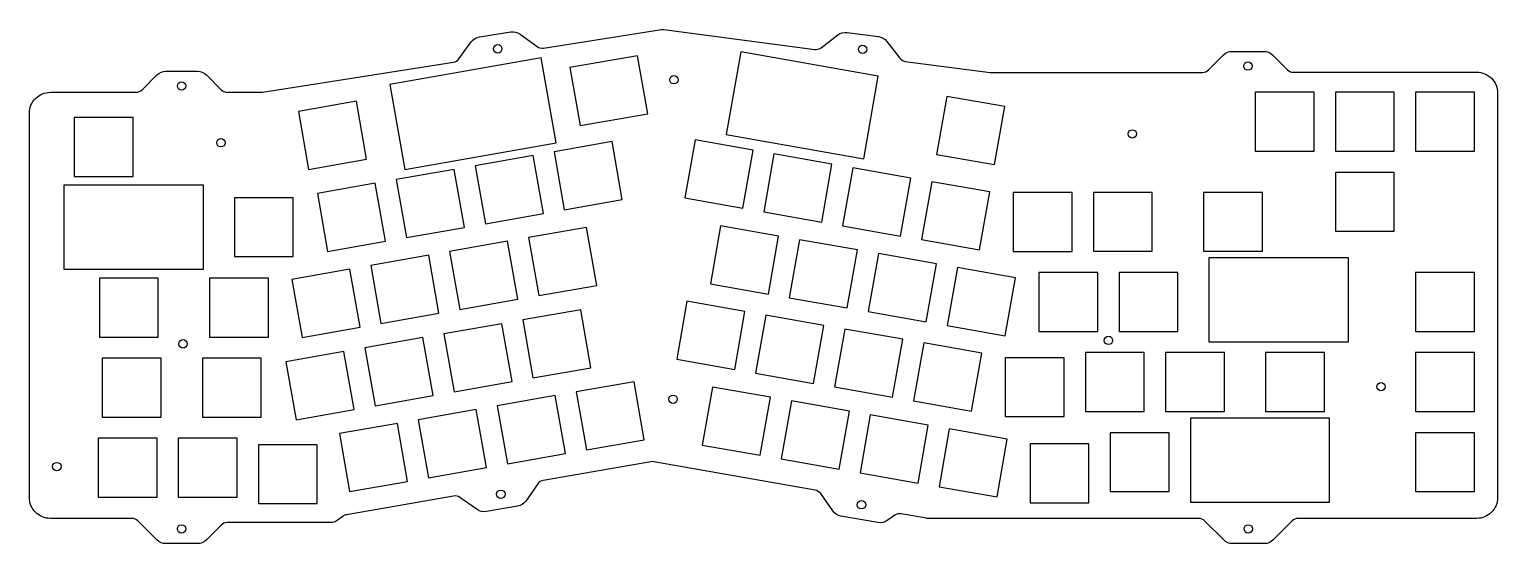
# Model space of a CAD drawing. Header units: millimetres. Extents: x -170 to 179, y 46 to 168.
import ezdxf

# ---------------------------------------------------------------- set-up
doc = ezdxf.new("R2010")
doc.units = ezdxf.units.MM
doc.header["$MEASUREMENT"] = 0

msp = doc.modelspace()

# ---------------------------------------------------------------- linework, layer by layer
for p, q in [((-48.33, 161.61), (-84.32, 155.26)), ((-44.77, 141.42), (-48.33, 161.61)), ((-0.86, 163.04), (-4.32, 143.38)), ((31.84, 157.28), (-0.86, 163.04)), ((28.37, 137.62), (31.84, 157.28)), ((-84.32, 155.26), (-80.76, 135.07)), ((-4.32, 143.38), (28.37, 137.62)), ((-80.76, 135.07), (-44.77, 141.42)), ((-161.8, 131.33), (-161.8, 111.36)), ((-128.6, 131.33), (-161.8, 131.33)), ((-128.6, 111.36), (-128.6, 131.33)), ((110.43, 114.05), (110.43, 94.08)), ((143.63, 114.05), (110.43, 114.05)), ((143.63, 94.08), (143.63, 114.05)), ((-161.8, 111.36), (-128.6, 111.36)), ((110.43, 94.08), (143.63, 94.08)), ((106.03, 75.95), (106.03, 55.98)), ((139.07, 75.95), (106.03, 75.95)), ((139.07, 55.98), (139.07, 75.95)), ((106.03, 55.98), (139.07, 55.98))]:
    msp.add_line(p, q)
msp.add_lwpolyline([(16.85, 58.82), (-21.56, 65.59, 0.086982), (-22.25, 65.59), (-47.81, 61.13, 0.198947), (-49.1, 60.31), (-51.97, 56.23, -0.198878), (-53.91, 55), (-61.31, 53.7, -0.198947), (-63.55, 54.21), (-67.64, 57.08, 0.198878), (-69.14, 57.42), (-94.59, 52.98, 0.113333), (-95.41, 52.63), (-97.03, 51.47, -0.157259), (-98.2, 51.09), (-122.96, 51.09, 0.198912), (-124.38, 50.51), (-127.91, 46.97, -0.198912), (-130.04, 46.09), (-137.54, 46.09, -0.198912), (-139.67, 46.97), (-144.2, 51.51, 0.198912), (-145.61, 52.09), (-164.99, 52.09, -0.414214), (-169.99, 57.09), (-169.99, 148.44, -0.414214), (-164.99, 153.44), (-144.61, 153.44, 0.198912), (-143.2, 154.03), (-139.67, 157.56, -0.198912), (-137.54, 158.44), (-130.04, 158.44, -0.198912), (-127.91, 157.56), (-124.38, 154.03, 0.198912), (-122.96, 153.44), (-114.56, 153.44), (-114.54, 153.43), (-69.16, 160.59, 0.19899), (-67.86, 161.39), (-64.92, 165.43, -0.198834), (-62.96, 166.62), (-55.55, 167.8, -0.19899), (-53.31, 167.26), (-49.26, 164.32, 0.198834), (-47.77, 163.96), (-19.74, 168.38, -0.072101), (-19.17, 168.39), (16.78, 163.64, 0.198981), (18.26, 164.04), (22.22, 167.07, -0.198844), (24.44, 167.67), (31.89, 166.69, -0.198981), (33.88, 165.54), (36.92, 161.57, 0.198844), (38.25, 160.8), (58.41, 158.14), (69.88, 158.14), (69.88, 158.14), (108.91, 158.17, 0.198802), (110.32, 158.76), (113.86, 162.3, -0.199023), (115.99, 163.18), (123.5, 163.18, -0.198802), (125.62, 162.3), (129.15, 158.78, 0.199023), (130.56, 158.19), (171.92, 158.23), (174.08, 158.23, -0.414214), (179.08, 153.23), (179.08, 57.09, -0.414214), (174.08, 52.09), (131.66, 52.09, 0.198912), (130.24, 51.51), (125.71, 46.97, -0.198912), (123.59, 46.09), (116.07, 46.09, -0.198912), (113.95, 46.97), (109.42, 51.51, 0.198912), (108, 52.09), (43.63, 52.09, -0.043661), (43.28, 52.12), (37.25, 53.19, 0.198912), (35.76, 52.86), (33.98, 51.61, -0.198912), (31.74, 51.11), (22.94, 52.66, -0.198912), (21.01, 53.9), (18.14, 57.99, 0.198912)], format="xyb", close=True)
for points in [[(-41.51, 159.3), (-39.08, 145.51), (-22.95, 148.35), (-25.38, 162.14)], [(-106.03, 148.9), (-103.6, 135.11), (-89.81, 137.54), (-92.25, 151.33)], [(61.92, 150.03), (48.13, 152.46), (45.7, 138.67), (59.49, 136.24)], [(121.46, 139.44), (135.45, 139.44), (135.45, 153.44), (121.46, 153.44)], [(154.5, 153.44), (140.51, 153.44), (140.51, 139.44), (154.5, 139.44)], [(173.55, 153.44), (159.56, 153.44), (159.56, 139.44), (173.55, 139.44)], [(-145.34, 133.41), (-145.34, 147.42), (-159.34, 147.42), (-159.34, 133.41)], [(-31.45, 141.72), (-45.24, 139.29), (-42.81, 125.5), (-29.02, 127.93)], [(2.06, 139.67), (-11.73, 142.1), (-14.16, 128.31), (-0.37, 125.88)], [(-61.57, 122.19), (-47.78, 124.62), (-50.21, 138.41), (-64, 135.98)], [(20.82, 136.36), (7.04, 138.79), (4.6, 125), (18.39, 122.57)], [(-68.97, 135.1), (-82.76, 132.67), (-80.33, 118.88), (-66.54, 121.32)], [(23.36, 121.69), (37.15, 119.26), (39.58, 133.05), (25.8, 135.48)], [(140.51, 120.39), (154.5, 120.39), (154.5, 134.39), (140.51, 134.39)], [(-87.74, 131.8), (-101.52, 129.36), (-99.09, 115.58), (-85.3, 118.01)], [(42.13, 118.39), (55.91, 115.95), (58.34, 129.74), (44.56, 132.17)], [(77.92, 129.58), (63.92, 129.58), (63.92, 115.58), (77.92, 115.58)], [(96.97, 129.63), (82.97, 129.63), (82.97, 115.63), (96.97, 115.63)], [(109.17, 115.63), (123.17, 115.63), (123.17, 129.63), (109.17, 129.63)], [(-121.24, 114.36), (-107.24, 114.36), (-107.24, 128.37), (-121.24, 128.37)], [(-37.52, 121.3), (-51.31, 118.87), (-48.88, 105.09), (-35.09, 107.52)], [(8.13, 119.25), (-5.65, 121.68), (-8.08, 107.9), (5.7, 105.46)], [(-67.64, 101.78), (-53.85, 104.21), (-56.29, 118), (-70.07, 115.56)], [(26.9, 115.94), (13.11, 118.37), (10.68, 104.59), (24.46, 102.16)], [(-75.05, 114.69), (-88.83, 112.26), (-86.4, 98.47), (-72.62, 100.9)], [(29.44, 101.28), (43.22, 98.85), (45.65, 112.64), (31.87, 115.07)], [(64.42, 109.33), (50.63, 111.76), (48.2, 97.97), (61.98, 95.54)], [(-139.34, 109.24), (-153.34, 109.24), (-153.34, 95.24), (-139.34, 95.24)], [(-127.15, 95.24), (-113.15, 95.24), (-113.15, 109.24), (-127.15, 109.24)], [(-93.81, 111.38), (-107.59, 108.95), (-105.16, 95.16), (-91.38, 97.59)], [(70.02, 96.58), (84.02, 96.58), (84.02, 110.58), (70.02, 110.58)], [(89.07, 96.58), (103.07, 96.58), (103.07, 110.58), (89.07, 110.58)], [(173.55, 110.58), (159.56, 110.58), (159.56, 96.58), (173.55, 96.58)], [(-38.91, 101.72), (-52.69, 99.29), (-50.26, 85.5), (-36.48, 87.93)], [(-16.08, 89.96), (-2.3, 87.53), (0.14, 101.32), (-13.65, 103.75)], [(-69.02, 82.19), (-55.24, 84.62), (-57.67, 98.41), (-71.46, 95.98)], [(18.9, 98.01), (5.11, 100.44), (2.68, 86.65), (16.47, 84.22)], [(18.9, 98.01), (5.11, 100.44), (2.68, 86.65), (16.47, 84.22)], [(-87.78, 78.88), (-74, 81.31), (-76.43, 95.1), (-90.22, 92.67)], [(21.44, 83.35), (35.23, 80.92), (37.66, 94.7), (23.87, 97.13)], [(21.44, 83.35), (35.23, 80.92), (37.66, 94.7), (23.87, 97.13)], [(-95.19, 91.79), (-108.98, 89.36), (-106.55, 75.57), (-92.76, 78)], [(40.2, 80.04), (53.99, 77.61), (56.42, 91.39), (42.63, 93.82)], [(81.07, 77.53), (95.07, 77.53), (95.07, 91.53), (81.07, 91.53)], [(100.12, 77.53), (114.12, 77.53), (114.12, 91.53), (100.12, 91.53)], [(123.93, 77.53), (137.93, 77.53), (137.93, 91.53), (123.93, 91.53)], [(173.55, 91.53), (159.56, 91.53), (159.56, 77.53), (173.55, 77.53)], [(-152.67, 76.19), (-138.67, 76.19), (-138.67, 90.19), (-152.67, 90.19)], [(-114.86, 90.19), (-128.86, 90.19), (-128.86, 76.19), (-114.86, 76.19)], [(76.02, 90.31), (62.02, 90.31), (62.02, 76.31), (76.02, 76.31)], [(-26.22, 84.61), (-40.01, 82.18), (-37.57, 68.39), (-23.79, 70.82)], [(-56.34, 65.08), (-42.55, 67.51), (-44.98, 81.3), (-58.77, 78.87)], [(-10.01, 69.55), (3.78, 67.12), (6.21, 80.9), (-7.58, 83.34)], [(-63.74, 77.99), (-77.53, 75.56), (-75.1, 61.78), (-61.31, 64.21)], [(24.97, 77.6), (11.18, 80.03), (8.75, 66.24), (22.54, 63.81)], [(-82.5, 74.68), (-96.29, 72.25), (-93.86, 58.47), (-80.07, 60.9)], [(27.51, 62.93), (41.3, 60.5), (43.73, 74.29), (29.94, 76.72)], [(62.49, 70.98), (48.7, 73.41), (46.27, 59.62), (60.06, 57.19)], [(62.49, 70.98), (48.7, 73.41), (46.27, 59.62), (60.06, 57.19)], [(-139.63, 71.14), (-153.63, 71.14), (-153.63, 57.14), (-139.63, 57.14)], [(-134.58, 57.14), (-120.58, 57.14), (-120.58, 71.14), (-134.58, 71.14)], [(100.97, 72.48), (86.98, 72.48), (86.98, 58.48), (100.97, 58.48)], [(159.56, 58.48), (173.55, 58.48), (173.55, 72.48), (159.56, 72.48)], [(-115.53, 55.62), (-101.53, 55.62), (-101.53, 69.62), (-115.53, 69.62)], [(81.92, 69.81), (67.93, 69.81), (67.93, 55.81), (81.92, 55.81)]]:
    msp.add_lwpolyline(points, close=True)
for centre in [(-58.63, 163.77), (28.1, 163.66), (119.71, 159.68), (-16.75, 156.43), (-133.79, 154.94), (92.23, 143.53), (-124.45, 141.43), (-133.46, 93.62), (86.55, 94.43), (151.35, 83.43), (-16.95, 80.43), (-163.45, 64.43), (-57.9, 57.85), (27.85, 55.35), (-133.79, 49.59), (119.8, 49.59)]:
    msp.add_circle(centre, 1)

doc.saveas('drawing.dxf')
